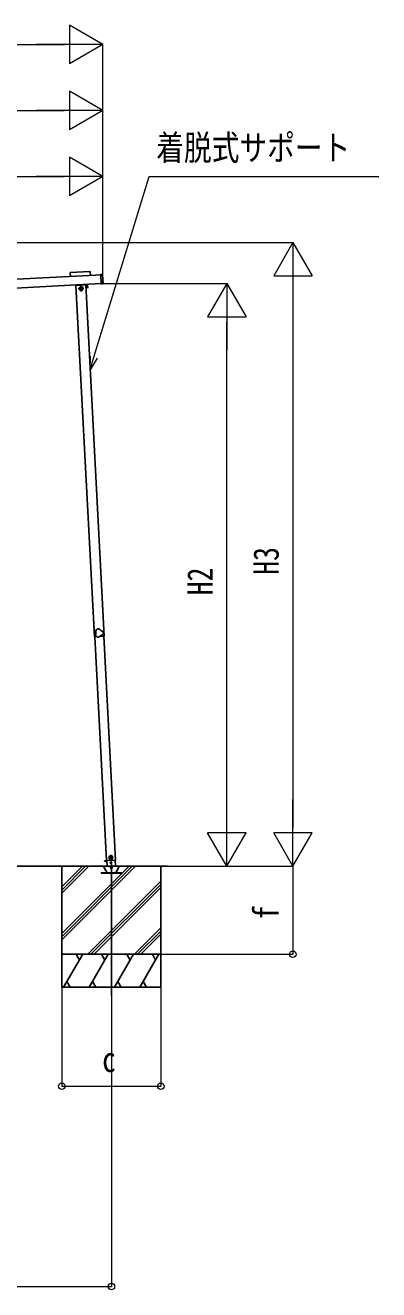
# Model space of a CAD drawing. Units: millimetres, scale not verified. Extents: x -14718 to 14718, y -10397 to 10401.
# Drawn here: x -9587 to -7982, y -7256 to -1508 of the extents above; entities that cross this region are included whole.
import ezdxf
from ezdxf.enums import TextEntityAlignment as Align

# ---------------------------------------------------------------- set-up
doc = ezdxf.new("R2010")
doc.units = ezdxf.units.MM
doc.header["$LTSCALE"] = 50
doc.layers.add('0-4_YKK_12', color=2, linetype='Continuous')
doc.layers.add('0-6_YKK_A1', color=4, linetype='Continuous')
doc.layers.add('0-7_YKK_D', color=6, linetype='Continuous', lineweight=18)
doc.styles.add('ＭＳ ゴシック', font='')
doc.styles.get('ＭＳ ゴシック').set_extended_font_data('MS Gothic')

msp = doc.modelspace()

# ---------------------------------------------------------------- linework, layer by layer
at = {"layer": '0-4_YKK_12'}
msp.add_line((-9196.27, -5918.32), (-9196.27, -5322.13), dxfattribs=at)
at = {"layer": '0-6_YKK_A1'}
for p, q in [((-11749.59, -2773.59), (-9237.31, -2641.93)), ((-9383.48, -2633.06), (-9382.61, -2649.54)), ((-9293.65, -2627.36), (-9382.53, -2632.01)), ((-9291.74, -2644.78), (-9292.6, -2628.3)), ((-9249.16, -2642.55), (-9244, -2642.28)), ((-9242.87, -2640.84), (-9244.07, -2640.9)), ((-9244.05, -2641.25), (-9244.07, -2640.9)), ((-9244.07, -2640.9), (-9244.07, -2640.9)), ((-9244.02, -2641.75), (-9244.05, -2641.25)), ((-9241.87, -2682.78), (-9244.02, -2641.75)), ((-9242.87, -2640.84), (-9242.87, -2640.84)), ((-9242.28, -2640.7), (-9236.38, -2640.39)), ((-9235.86, -2640.86), (-9233.66, -2682.81)), ((-11747.49, -2813.54), (-9241.9, -2682.22)), ((-9356.95, -2690.26), (-9273.21, -4288.06)), ((-9355.45, -2690.18), (-9355.55, -2688.18)), ((-9333.48, -2717.57), (-9334.79, -2692.59)), ((-9314.5, -2688.03), (-9314.61, -2686.03)), ((-9314.53, -2687.53), (-9311.85, -2687.39)), ((-9301.82, -2700.33), (-9309.18, -2686.48)), ((-9306.37, -2697.09), (-9304.16, -2695.91)), ((-9241.85, -2683.27), (-9241.87, -2682.78)), ((-9241.85, -2683.27), (-9241.83, -2683.62)), ((-9241.83, -2683.62), (-9240.63, -2683.56)), ((-9241.83, -2683.62), (-9241.83, -2683.62)), ((-9240.63, -2683.56), (-9240.63, -2683.56)), ((-9234.13, -2683.33), (-9240.03, -2683.64)), ((-9321.65, -2704.43), (-9346.63, -2705.74)), ((-9273.21, -4288.06), (-9262.37, -4287.49)), ((-9251.28, -4286.91), (-9229.27, -4285.76)), ((-9230.77, -4285.84), (-9177.45, -5303.15)), ((-9197.95, -5303.73), (-9199.26, -5278.76)), ((-13225.64, -5331.6), (-8938.83, -5331.6)), ((-9421.27, -5331.6), (-9421.27, -5881.6)), ((-9421.27, -5637.56), (-9115.31, -5331.6)), ((-9421.27, -5651.7), (-9101.17, -5331.6)), ((-9421.27, -5665.84), (-9087.03, -5331.6)), ((-9421.27, -5453.71), (-9299.16, -5331.6)), ((-9421.27, -5439.57), (-9313.3, -5331.6)), ((-9421.27, -5425.43), (-9327.44, -5331.6)), ((-9236.27, -5330.6), (-9156.27, -5330.6)), ((-9236.27, -5331.6), (-9236.27, -5330.6)), ((-9236.27, -5331.6), (-9156.27, -5331.6)), ((-9217.58, -5357.6), (-9232.3, -5332.1)), ((-9216.98, -5305.52), (-9226.87, -5306.04)), ((-9217, -5305.22), (-9215.67, -5330.6)), ((-9206.19, -5291.64), (-9191.01, -5290.85)), ((-9202.86, -5315.1), (-9192.67, -5314.56)), ((-9202.27, -5336.6), (-9190.27, -5336.6)), ((-9197.5, -5319.92), (-9198.03, -5309.74)), ((-9196.27, -5365.6), (-9196.27, -5327.6)), ((-9177.41, -5330.6), (-9178.85, -5303.22)), ((-9160.23, -5332.1), (-9174.96, -5357.6)), ((-9156.27, -5330.6), (-9156.27, -5331.6)), ((-8971.27, -5331.6), (-8971.27, -5881.6)), ((-9303.18, -5731.6), (-8971.27, -5399.69)), ((-9289.04, -5731.6), (-8971.27, -5413.84)), ((-9274.9, -5731.6), (-8971.27, -5427.98)), ((-9091.05, -5731.6), (-8971.27, -5611.82)), ((-9076.91, -5731.6), (-8971.27, -5625.97)), ((-9062.76, -5731.6), (-8971.27, -5640.11)), ((-9421.27, -5731.6), (-8971.27, -5731.6)), ((-9413.03, -5881.6), (-9326.42, -5731.6)), ((-9341.42, -5757.58), (-9356.43, -5731.6)), ((-9297.56, -5881.6), (-9210.95, -5731.6)), ((-9225.95, -5757.58), (-9240.96, -5731.6)), ((-9182.09, -5881.6), (-9095.48, -5731.6)), ((-9110.48, -5757.58), (-9125.48, -5731.6)), ((-9066.61, -5881.6), (-8980.01, -5731.6)), ((-8995.01, -5757.58), (-9010.01, -5731.6)), ((-9398.03, -5855.62), (-9383.03, -5881.6)), ((-9282.56, -5855.62), (-9267.56, -5881.6)), ((-9167.09, -5855.62), (-9152.09, -5881.6)), ((-9051.61, -5855.62), (-9036.61, -5881.6)), ((-9421.27, -5881.6), (-8971.27, -5881.6))]:
    msp.add_line(p, q, dxfattribs=at)
for points in [[(-9356.95, -2690.26), (-9313.01, -2687.95), (-9229.27, -4285.76)], [(-9301.82, -2700.33), (-9304.02, -2701.5), (-9311.39, -2687.66)], [(-9271.71, -4287.98), (-9218.4, -5305.3), (-9177.45, -5303.15)], [(-9226.87, -5306.04), (-9226.76, -5308.04), (-9216.88, -5307.52)]]:
    msp.add_lwpolyline(points, dxfattribs=at)
for points in [[(-9334.53, -2697.59), (-9327.84, -2700.99), (-9327.45, -2708.49), (-9333.75, -2712.58), (-9340.43, -2709.17), (-9340.83, -2701.67)], [(-9199, -5283.75), (-9205.29, -5287.84), (-9204.9, -5295.33), (-9198.21, -5298.74), (-9191.92, -5294.65), (-9192.31, -5287.16)], [(-9151.52, -5362.6), (-9151.52, -5360.6), (-9241.52, -5360.6), (-9241.52, -5362.6)]]:
    msp.add_lwpolyline(points, close=True, dxfattribs=at)
for centre, radius in [((-9334.14, -2705.08), 8.5), ((-9334.14, -2705.08), 7.7), ((-9334.14, -2705.08), 6.5), ((-9198.6, -5291.25), 8.5), ((-9198.6, -5291.25), 7.7), ((-9198.6, -5291.25), 6.5), ((-9197.77, -5314.83), 4), ((-9196.27, -5336.6), 4.25), ((-9196.27, -5336.6), 4)]:
    msp.add_circle(centre, radius, dxfattribs=at)
for centre, radius, start, end in [((-9242.83, -2637.97), 2.86, 272.73957, 279.49104), ((-9311.83, -2687.89), 0.5, 28, 93), ((-9311.83, -2687.89), 3, 28, 44.81032), ((-9240.32, -2687.83), 4.28, 87.31821, 94.21342), ((-9252.08, -4270.93), 19.5, 95.03988, 140.27961), ((-9217.8, -4216.8), 50, 223.96382, 251.35568), ((-9316.1, -4268.32), 50, 343.96382, 11.35568), ((-9252.08, -4270.93), 19.5, 215.03988, 260.27961), ((-9222.33, -4327.68), 50, 103.96382, 131.35568), ((-9252.08, -4270.93), 19.5, 335.03988, 20.27961), ((-9233.16, -5332.6), 1, 30, 90), ((-9159.37, -5332.6), 1, 90, 150), ((-9212.38, -5354.6), 6, 210, 270), ((-9180.15, -5354.6), 6, 270, 330)]:
    msp.add_arc(centre, radius, start, end, dxfattribs=at)
for centre, major_axis, ratio, start_param, end_param in [((-9382.47, -2633.01), (0.746, -0.672), 0.99628, 2.358058, 3.9251274), ((-9293.6, -2628.36), (-0.672, -0.746), 0.99628, 2.358058, 3.9251274), ((-9242.87, -2640.81), (0.599, 0.031), 0.061163, 4.712389, 5.0226887), ((-9242.26, -2641), (0.016, -0.3), 0.998135, 3.1415927, 3.9550709), ((-9236.36, -2640.89), (0.336, 0.373), 0.99628, 5.4996506, 7.06672), ((-9240.04, -2683.34), (0.016, -0.3), 0.998135, 5.4698366, 6.2831853), ((-9234.16, -2682.83), (0.373, -0.336), 0.99628, 5.4996506, 7.06672)]:
    msp.add_ellipse(centre, major_axis=major_axis, ratio=ratio, start_param=start_param, end_param=end_param, dxfattribs=at)
at = {"layer": '0-7_YKK_D', "color": 1}
for p, q in [((-9235.24, -1595.51), (-9386.8, -1508.01)), ((-9386.8, -1508.01), (-9386.8, -1683.01)), ((-11760.24, -1595.51), (-9410.24, -1595.51)), ((-9235.24, -1595.51), (-9538.35, -1595.51)), ((-9235.24, -1595.51), (-9386.8, -1683.01)), ((-9235.24, -2680.4), (-9235.24, -1594.51)), ((-9235.24, -2195.51), (-9386.8, -2108.01)), ((-9386.8, -2108.01), (-9386.8, -2283.01)), ((-11581.25, -2195.51), (-9410.24, -2195.51)), ((-9235.24, -2195.51), (-9538.35, -2195.51)), ((-9235.24, -2195.51), (-9386.8, -2283.01)), ((-9235.24, -2680.4), (-9235.24, -2194.51)), ((-9767.2, -2495.51), (-8370.27, -2495.51)), ((-8371.27, -2495.51), (-8458.77, -2647.07)), ((-8371.27, -2495.51), (-8283.77, -2647.07)), ((-8371.27, -2495.51), (-8371.27, -2798.62)), ((-9234.72, -2681.9), (-8670.27, -2681.9)), ((-8671.27, -2681.9), (-8758.77, -2833.45)), ((-8671.27, -2681.9), (-8583.77, -2833.45)), ((-8671.27, -2681.9), (-8671.27, -2985.01)), ((-8458.77, -2647.07), (-8283.77, -2647.07)), ((-8371.27, -2670.51), (-8371.27, -5156.6)), ((-8758.77, -2833.45), (-8583.77, -2833.45)), ((-8671.27, -5156.6), (-8671.27, -2856.9)), ((-8671.27, -5331.6), (-8671.27, -5028.49)), ((-8371.27, -5331.6), (-8371.27, -5028.49)), ((-8671.27, -5331.6), (-8758.77, -5180.05)), ((-8583.77, -5180.05), (-8758.77, -5180.05)), ((-8671.27, -5331.6), (-8583.77, -5180.05)), ((-8371.27, -5331.6), (-8458.77, -5180.05)), ((-8283.77, -5180.05), (-8458.77, -5180.05)), ((-8371.27, -5331.6), (-8283.77, -5180.05)), ((-8937.83, -5331.6), (-8670.27, -5331.6)), ((-8937.83, -5331.6), (-8370.27, -5331.6))]:
    msp.add_line(p, q, dxfattribs=at)
at = {"layer": '0-7_YKK_D'}
for p, q in [((-9235.24, -1895.51), (-9386.8, -1808.01)), ((-9386.8, -1808.01), (-9386.8, -1983.01)), ((-11666.24, -1895.51), (-9410.24, -1895.51)), ((-9235.24, -1895.51), (-9538.35, -1895.51)), ((-9235.24, -1895.51), (-9386.8, -1983.01)), ((-9235.24, -2680.4), (-9235.24, -1894.51)), ((-8970.27, -5331.6), (-8370.27, -5331.6)), ((-8371.27, -5331.6), (-8371.27, -5731.6)), ((-8970.27, -5731.6), (-8370.27, -5731.6)), ((-9421.27, -5882.6), (-9421.27, -6332.6)), ((-9196.27, -5919.32), (-9196.27, -7242.6)), ((-8971.27, -5882.6), (-8971.27, -6332.6)), ((-9421.27, -6331.6), (-8971.27, -6331.6)), ((-11747.24, -7241.6), (-9196.27, -7241.6))]:
    msp.add_line(p, q, dxfattribs=at)
for points in [[(-9292.76, -3074.2), (-9275.4, -3017.29), (-9024.72, -2195.51), (-7981.68, -2195.51)], [(-9260.15, -3021.94), (-9292.76, -3074.2), (-9290.65, -3012.64)]]:
    msp.add_lwpolyline(points, dxfattribs=at)
for centre in [(-8371.27, -5731.6), (-9421.27, -6331.6), (-8971.27, -6331.6), (-9196.27, -7241.6)]:
    msp.add_circle(centre, 14.88, dxfattribs=at)

# ---------------------------------------------------------------- texts
at = {"layer": '0-7_YKK_D', "style": 'ＭＳ ゴシック', "width": 0.8}
for s, p in [('着脱式サポート', (-8992.61, -2156.77)), ('c', (-9238.27, -6301.6))]:
    msp.add_text(s, height=115.5, dxfattribs=at).set_placement(p, align=Align.BOTTOM_LEFT)
at = {"layer": '0-7_YKK_D', "color": 1, "style": 'ＭＳ ゴシック', "width": 0.8}
for s, p in [('H3', (-8401.27, -4005.96)), ('H2', (-8701.27, -4099.15))]:
    msp.add_text(s, height=115.5, rotation=90, dxfattribs=at).set_placement(p, align=Align.BOTTOM_LEFT)
at = {"layer": '0-7_YKK_D', "style": 'ＭＳ ゴシック', "width": 0.8}
msp.add_text('f', height=115.5, rotation=90, dxfattribs=at).set_placement((-8401.27, -5573.6), align=Align.BOTTOM_LEFT)

doc.saveas('drawing.dxf')
